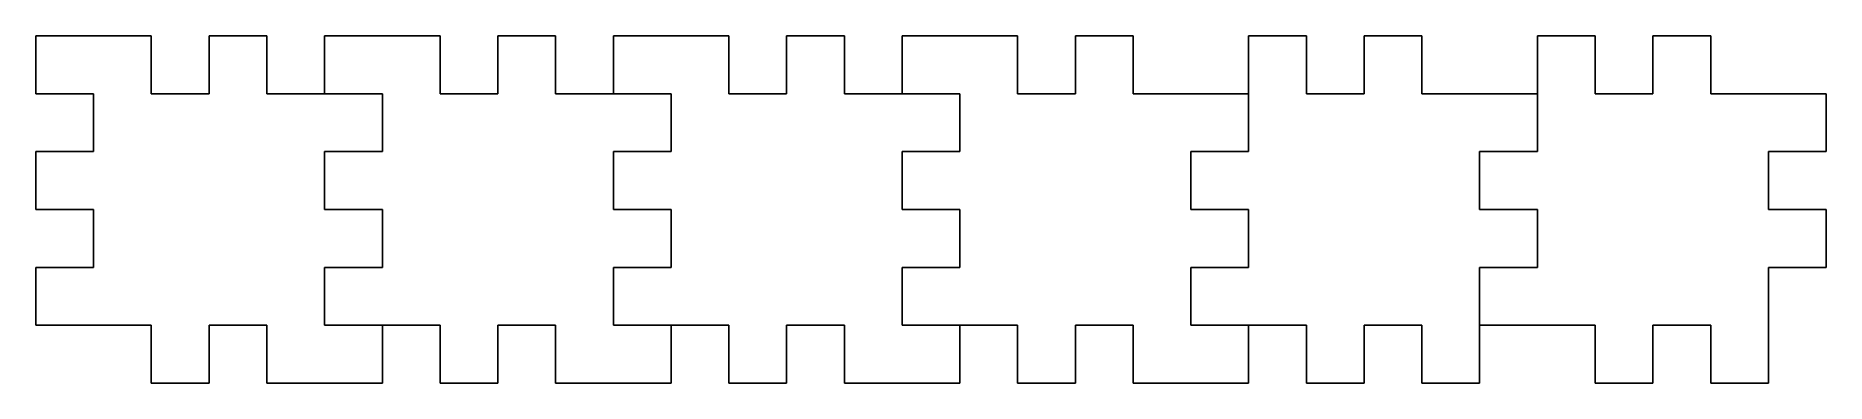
# Model space of a CAD drawing. Header units: metres. Extents: x 0 to 93, y 0 to 18.
import ezdxf

# ---------------------------------------------------------------- set-up
doc = ezdxf.new("R2010")
doc.units = ezdxf.units.M

msp = doc.modelspace()

# ---------------------------------------------------------------- linework, layer by layer
for p, q in [((3, 18), (0, 18)), ((0, 18), (0, 15)), ((6, 18), (3, 18)), ((6, 15), (6, 18)), ((12, 18), (9, 18)), ((9, 18), (9, 15)), ((12, 15), (12, 18)), ((18, 18), (15, 18)), ((15, 18), (15, 15)), ((21, 18), (18, 18)), ((21, 15), (21, 18)), ((27, 18), (24, 18)), ((24, 18), (24, 15)), ((27, 15), (27, 18)), ((33, 18), (30, 18)), ((30, 18), (30, 15)), ((36, 18), (33, 18)), ((36, 15), (36, 18)), ((42, 18), (39, 18)), ((39, 18), (39, 15)), ((42, 15), (42, 18)), ((48, 18), (45, 18)), ((45, 18), (45, 15)), ((51, 18), (48, 18)), ((51, 15), (51, 18)), ((57, 18), (54, 18)), ((54, 18), (54, 15)), ((57, 15), (57, 18)), ((66, 18), (63, 18)), ((63, 18), (63, 15)), ((66, 15), (66, 18)), ((72, 18), (69, 18)), ((69, 18), (69, 15)), ((72, 15), (72, 18)), ((81, 18), (78, 18)), ((78, 18), (78, 15)), ((81, 15), (81, 18)), ((87, 18), (84, 18)), ((84, 18), (84, 15)), ((87, 15), (87, 18)), ((0, 15), (3, 15)), ((3, 15), (3, 12)), ((9, 15), (6, 15)), ((15, 15), (12, 15)), ((18, 15), (15, 15)), ((15, 15), (18, 15)), ((18, 12), (18, 15)), ((18, 15), (18, 12)), ((24, 15), (21, 15)), ((30, 15), (27, 15)), ((33, 15), (30, 15)), ((30, 15), (33, 15)), ((33, 12), (33, 15)), ((33, 15), (33, 12)), ((39, 15), (36, 15)), ((45, 15), (42, 15)), ((48, 15), (45, 15)), ((45, 15), (48, 15)), ((48, 12), (48, 15)), ((48, 15), (48, 12)), ((54, 15), (51, 15)), ((60, 15), (57, 15)), ((63, 15), (60, 15)), ((63, 12), (63, 15)), ((63, 15), (63, 12)), ((69, 15), (66, 15)), ((75, 15), (72, 15)), ((78, 15), (75, 15)), ((78, 12), (78, 15)), ((78, 15), (78, 12)), ((84, 15), (81, 15)), ((90, 15), (87, 15)), ((93, 15), (90, 15)), ((93, 12), (93, 15)), ((3, 12), (0, 12)), ((0, 12), (0, 9)), ((15, 9), (15, 12)), ((15, 12), (18, 12)), ((18, 12), (15, 12)), ((15, 12), (15, 9)), ((30, 9), (30, 12)), ((30, 12), (33, 12)), ((33, 12), (30, 12)), ((30, 12), (30, 9)), ((45, 9), (45, 12)), ((45, 12), (48, 12)), ((48, 12), (45, 12)), ((45, 12), (45, 9)), ((60, 9), (60, 12)), ((60, 12), (63, 12)), ((63, 12), (60, 12)), ((60, 12), (60, 9)), ((75, 9), (75, 12)), ((75, 12), (78, 12)), ((78, 12), (75, 12)), ((75, 12), (75, 9)), ((90, 9), (90, 12)), ((90, 12), (93, 12)), ((0, 9), (3, 9)), ((3, 9), (3, 6)), ((18, 9), (15, 9)), ((15, 9), (18, 9)), ((18, 6), (18, 9)), ((18, 9), (18, 6)), ((33, 9), (30, 9)), ((30, 9), (33, 9)), ((33, 6), (33, 9)), ((33, 9), (33, 6)), ((48, 9), (45, 9)), ((45, 9), (48, 9)), ((48, 6), (48, 9)), ((48, 9), (48, 6)), ((63, 9), (60, 9)), ((60, 9), (63, 9)), ((63, 6), (63, 9)), ((63, 9), (63, 6)), ((78, 9), (75, 9)), ((75, 9), (78, 9)), ((78, 6), (78, 9)), ((78, 9), (78, 6)), ((93, 9), (90, 9)), ((93, 6), (93, 9)), ((3, 6), (0, 6)), ((0, 6), (0, 3)), ((15, 3), (15, 6)), ((15, 6), (18, 6)), ((18, 6), (15, 6)), ((15, 6), (15, 3)), ((30, 3), (30, 6)), ((30, 6), (33, 6)), ((33, 6), (30, 6)), ((30, 6), (30, 3)), ((45, 3), (45, 6)), ((45, 6), (48, 6)), ((48, 6), (45, 6)), ((45, 6), (45, 3)), ((60, 3), (60, 6)), ((60, 6), (63, 6)), ((63, 6), (60, 6)), ((60, 6), (60, 3)), ((75, 3), (75, 6)), ((75, 6), (78, 6)), ((78, 6), (75, 6)), ((75, 6), (75, 3)), ((90, 3), (90, 6)), ((90, 6), (93, 6)), ((0, 3), (3, 3)), ((3, 3), (6, 3)), ((6, 3), (6, 0)), ((9, 0), (9, 3)), ((9, 3), (12, 3)), ((12, 3), (12, 0)), ((18, 3), (15, 3)), ((15, 3), (18, 3)), ((18, 0), (18, 3)), ((18, 3), (21, 3)), ((21, 3), (21, 0)), ((24, 0), (24, 3)), ((24, 3), (27, 3)), ((27, 3), (27, 0)), ((33, 3), (30, 3)), ((30, 3), (33, 3)), ((33, 0), (33, 3)), ((33, 3), (36, 3)), ((36, 3), (36, 0)), ((39, 0), (39, 3)), ((39, 3), (42, 3)), ((42, 3), (42, 0)), ((48, 3), (45, 3)), ((45, 3), (48, 3)), ((48, 0), (48, 3)), ((48, 3), (51, 3)), ((51, 3), (51, 0)), ((54, 0), (54, 3)), ((54, 3), (57, 3)), ((57, 3), (57, 0)), ((63, 3), (60, 3)), ((60, 3), (63, 3)), ((63, 0), (63, 3)), ((63, 3), (66, 3)), ((66, 3), (66, 0)), ((69, 0), (69, 3)), ((69, 3), (72, 3)), ((72, 3), (72, 0)), ((75, 0), (75, 3)), ((75, 3), (78, 3)), ((78, 3), (81, 3)), ((81, 3), (81, 0)), ((84, 0), (84, 3)), ((84, 3), (87, 3)), ((87, 3), (87, 0)), ((90, 0), (90, 3)), ((6, 0), (9, 0)), ((12, 0), (15, 0)), ((15, 0), (18, 0)), ((21, 0), (24, 0)), ((27, 0), (30, 0)), ((30, 0), (33, 0)), ((36, 0), (39, 0)), ((42, 0), (45, 0)), ((45, 0), (48, 0)), ((51, 0), (54, 0)), ((57, 0), (60, 0)), ((60, 0), (63, 0)), ((66, 0), (69, 0)), ((72, 0), (75, 0)), ((81, 0), (84, 0)), ((87, 0), (90, 0))]:
    msp.add_line(p, q)

doc.saveas('drawing.dxf')
